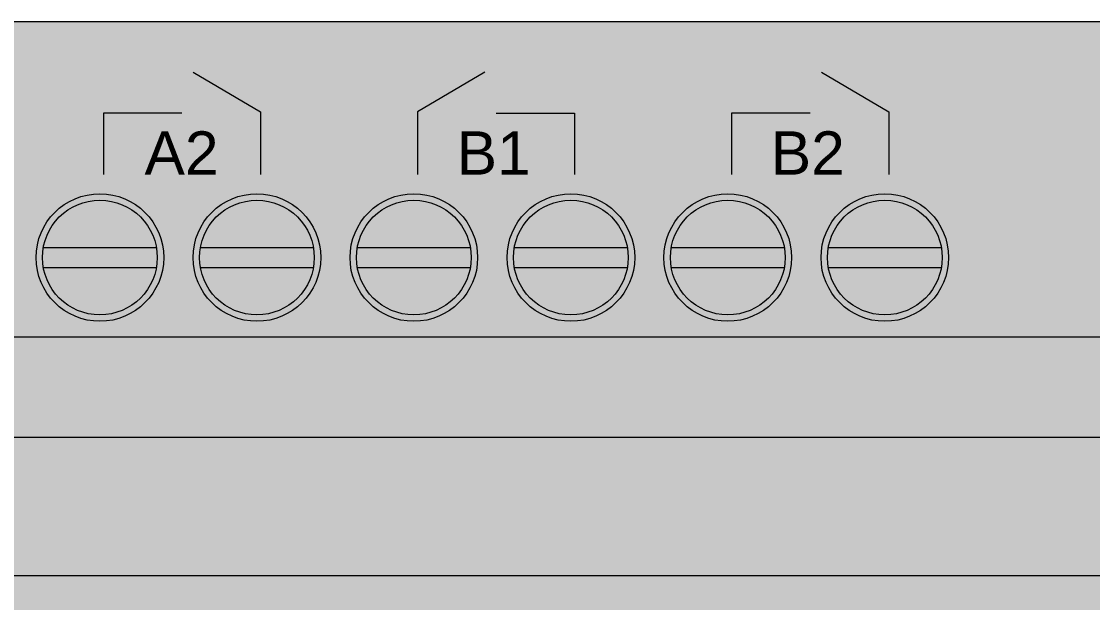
# Model space of a CAD drawing. Header units: millimetres. Extents: x 0 to 212, y 0 to 90.
# Drawn here: x 22.64 to 65.95, y 66.49 to 90 of the extents above; entities that cross this region are included whole.
import ezdxf

# ---------------------------------------------------------------- set-up
doc = ezdxf.new("R2010")
doc.units = ezdxf.units.MM
doc.styles.add('ZENNIO_PRINT', font='arial.ttf')

# ---------------------------------------------------------------- blocks, each defined once
blk = doc.blocks.new('ZENNIO_MAXINBOX_24_COLOURS')
at = {"true_color": 0xd7d9de}
blk.add_hatch(color=254, dxfattribs=at).paths.add_polyline_path([(0, -45), (211.6, -45), (211.6, 45), (0, 45)])
at = {"true_color": 0xcbcdd3}
blk.add_hatch(color=254, dxfattribs=at).paths.add_polyline_path([(9.504, 32.245), (202.283, 32.245), (202.283, 45), (9.504, 45)])
at = {"true_color": 0x5d6365}
h = blk.add_hatch(color=251, dxfattribs=at)
edge = h.paths.add_edge_path()
edge.add_arc((25.817, 35.449), 2.58, 0, 360)
at = {"true_color": 0xb1b8b9}
h = blk.add_hatch(color=253, dxfattribs=at)
edge = h.paths.add_edge_path()
edge.add_arc((25.817, 35.449), 2.32, 0, 360)
at = {"true_color": 0x5d6365}
h = blk.add_hatch(color=251, dxfattribs=at)
edge = h.paths.add_edge_path()
edge.add_arc((32.166, 35.449), 2.58, 0, 360)
at = {"true_color": 0xb1b8b9}
h = blk.add_hatch(color=253, dxfattribs=at)
edge = h.paths.add_edge_path()
edge.add_arc((32.166, 35.449), 2.32, 0, 360)
at = {"true_color": 0x5d6365}
h = blk.add_hatch(color=251, dxfattribs=at)
edge = h.paths.add_edge_path()
edge.add_arc((38.511, 35.449), 2.58, 0, 360)
at = {"true_color": 0xb1b8b9}
h = blk.add_hatch(color=253, dxfattribs=at)
edge = h.paths.add_edge_path()
edge.add_arc((38.511, 35.449), 2.32, 0, 360)
at = {"true_color": 0x5d6365}
h = blk.add_hatch(color=251, dxfattribs=at)
edge = h.paths.add_edge_path()
edge.add_arc((44.86, 35.449), 2.58, 0, 360)
at = {"true_color": 0xb1b8b9}
h = blk.add_hatch(color=253, dxfattribs=at)
edge = h.paths.add_edge_path()
edge.add_arc((44.86, 35.449), 2.32, 0, 360)
at = {"true_color": 0x5d6365}
h = blk.add_hatch(color=251, dxfattribs=at)
edge = h.paths.add_edge_path()
edge.add_arc((51.205, 35.449), 2.58, 0, 360)
at = {"true_color": 0xb1b8b9}
h = blk.add_hatch(color=253, dxfattribs=at)
edge = h.paths.add_edge_path()
edge.add_arc((51.205, 35.449), 2.32, 0, 360)
at = {"true_color": 0x5d6365}
h = blk.add_hatch(color=251, dxfattribs=at)
edge = h.paths.add_edge_path()
edge.add_arc((57.554, 35.449), 2.58, 0, 360)
at = {"true_color": 0xb1b8b9}
h = blk.add_hatch(color=253, dxfattribs=at)
edge = h.paths.add_edge_path()
edge.add_arc((57.554, 35.449), 2.32, 0, 360)
at = {"true_color": 0x494f50}
for points in [[(23.533, 35.046), (28.101, 35.046), (28.101, 35.852), (23.533, 35.852)], [(29.882, 35.046), (34.45, 35.046), (34.45, 35.852), (29.882, 35.852)], [(36.227, 35.046), (40.795, 35.046), (40.795, 35.852), (36.227, 35.852)], [(42.576, 35.046), (47.144, 35.046), (47.144, 35.852), (42.576, 35.852)], [(48.921, 35.046), (53.489, 35.046), (53.489, 35.852), (48.921, 35.852)], [(55.27, 35.046), (59.838, 35.046), (59.838, 35.852), (55.27, 35.852)]]:
    blk.add_hatch(color=251, dxfattribs=at).paths.add_polyline_path(points)
at = {"true_color": 0xb9bcc3}
blk.add_hatch(color=9, dxfattribs=at).paths.add_polyline_path([(9.504, 28.172), (202.283, 28.172), (202.283, 32.245), (9.504, 32.245)])
at = {"true_color": 0xdcdee2}
blk.add_hatch(color=254, dxfattribs=at).paths.add_polyline_path([(0, 22.571), (211.6, 22.571), (211.6, 28.172), (0, 28.172)])
at = {"true_color": 0xe7e8ec}
blk.add_hatch(color=254, dxfattribs=at).paths.add_polyline_path([(0, -22.429), (211.6, -22.429), (211.6, 22.571), (0, 22.571)])
blk = doc.blocks.new('ZIO-MB24_ENVOLVENTE')
at = {"color": 250, "lineweight": 18, "true_color": 0x3a3d42}
for p, q in [((0, 45), (211.6, 45)), ((9.504, 32.245), (202.283, 32.245)), ((202.283, 28.172), (9.504, 28.172)), ((211.6, 22.571), (0, 22.571))]:
    blk.add_line(p, q, dxfattribs=at)
for points in [[(23.532, 35.852), (28.102, 35.852)], [(29.881, 35.852), (34.451, 35.852)], [(36.226, 35.852), (40.796, 35.852)], [(42.575, 35.852), (47.145, 35.852)], [(48.92, 35.852), (53.49, 35.852)], [(55.269, 35.852), (59.839, 35.852)], [(23.532, 35.046), (28.102, 35.046)], [(29.881, 35.046), (34.451, 35.046)], [(36.226, 35.046), (40.796, 35.046)], [(42.575, 35.046), (47.145, 35.046)], [(48.92, 35.046), (53.49, 35.046)], [(55.269, 35.046), (59.839, 35.046)]]:
    blk.add_lwpolyline(points, dxfattribs=at)
for centre, radius in [((25.817, 35.449), 2.58), ((25.817, 35.449), 2.32), ((32.166, 35.449), 2.58), ((32.166, 35.449), 2.32), ((38.511, 35.449), 2.58), ((38.511, 35.449), 2.32), ((44.86, 35.449), 2.58), ((44.86, 35.449), 2.32), ((51.205, 35.449), 2.58), ((51.205, 35.449), 2.32), ((57.554, 35.449), 2.58), ((57.554, 35.449), 2.32)]:
    blk.add_circle(centre, radius, dxfattribs=at)
blk = doc.blocks.new('ZIO-MB24_SERIGRAFIA')
at = {"lineweight": 15, "true_color": 0x161719}
h = blk.add_hatch(color=250, dxfattribs=at)
h.dxf.hatch_style = 2
h.paths.add_polyline_path([(27.783, 43.215), (26.871, 41.637), (25.96, 43.215)])
h = blk.add_hatch(color=250, dxfattribs=at)
h.dxf.hatch_style = 2
h.paths.add_polyline_path([(45.011, 41.637), (44.099, 43.215), (43.188, 41.637)])
h = blk.add_hatch(color=250, dxfattribs=at)
h.dxf.hatch_style = 2
h.paths.add_polyline_path([(53.183, 43.215), (52.271, 41.637), (51.36, 43.215)])
at = {"color": 250, "lineweight": 15, "true_color": 0x161719}
for p, q in [((29.595, 42.944), (32.311, 41.346)), ((41.375, 42.944), (38.66, 41.346)), ((54.995, 42.944), (57.711, 41.346)), ((29.135, 41.283), (25.96, 41.283)), ((25.96, 41.283), (25.96, 38.808)), ((32.311, 41.346), (32.311, 38.808)), ((38.66, 41.346), (38.66, 38.808)), ((41.836, 41.283), (45.011, 41.283)), ((45.011, 41.283), (45.011, 38.808)), ((54.535, 41.283), (51.36, 41.283)), ((51.36, 41.283), (51.36, 38.808)), ((57.711, 41.346), (57.711, 38.808))]:
    blk.add_line(p, q, dxfattribs=at)
at = {"color": 250, "lineweight": 15, "true_color": 0x161719, "style": 'ZENNIO_PRINT'}
for s, p in [('A2', (27.622, 38.801)), ('B1', (40.244, 38.801)), ('B2', (52.944, 38.801))]:
    blk.add_text(s, height=1.7525, dxfattribs=at).set_placement(p)
blk = doc.blocks.new('ZENNIO_MAXINBOX_24_FRONT')
blk.add_blockref('ZENNIO_MAXINBOX_24_COLOURS', (0, 45))
at = {"color": 0}
for name in ['ZIO-MB24_ENVOLVENTE', 'ZIO-MB24_SERIGRAFIA']:
    blk.add_blockref(name, (0, 45), dxfattribs=at)

msp = doc.modelspace()

# ---------------------------------------------------------------- block references
msp.add_blockref('ZENNIO_MAXINBOX_24_FRONT', (0, 0))

doc.saveas('drawing.dxf')
